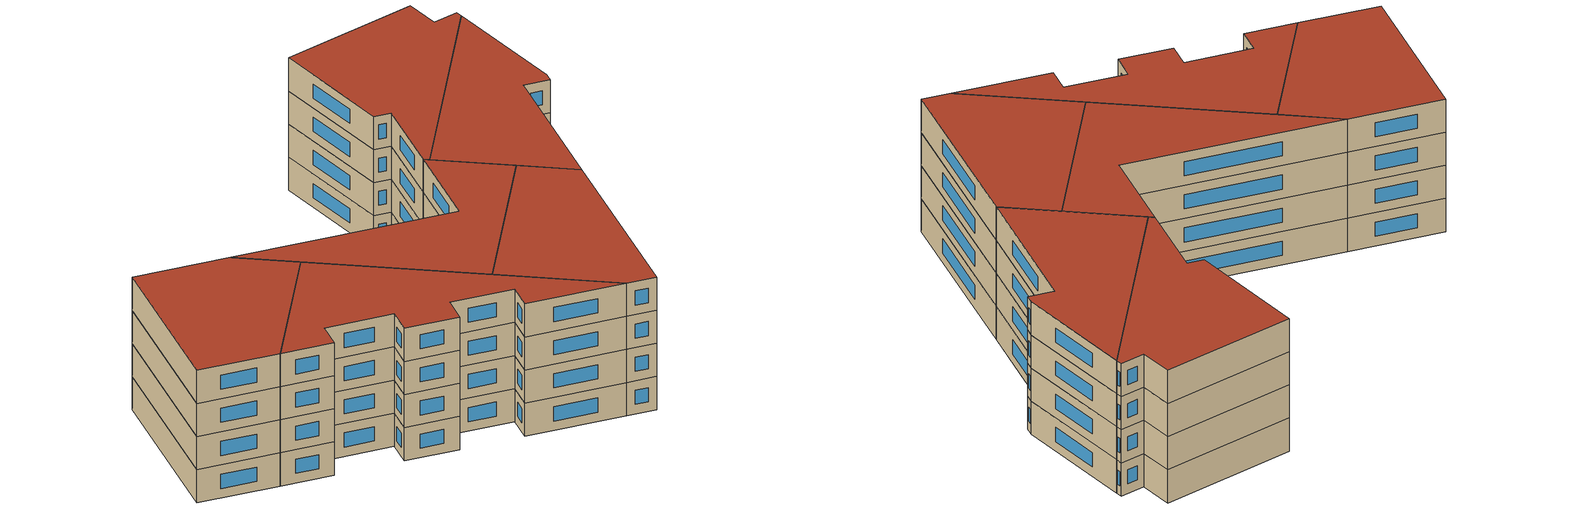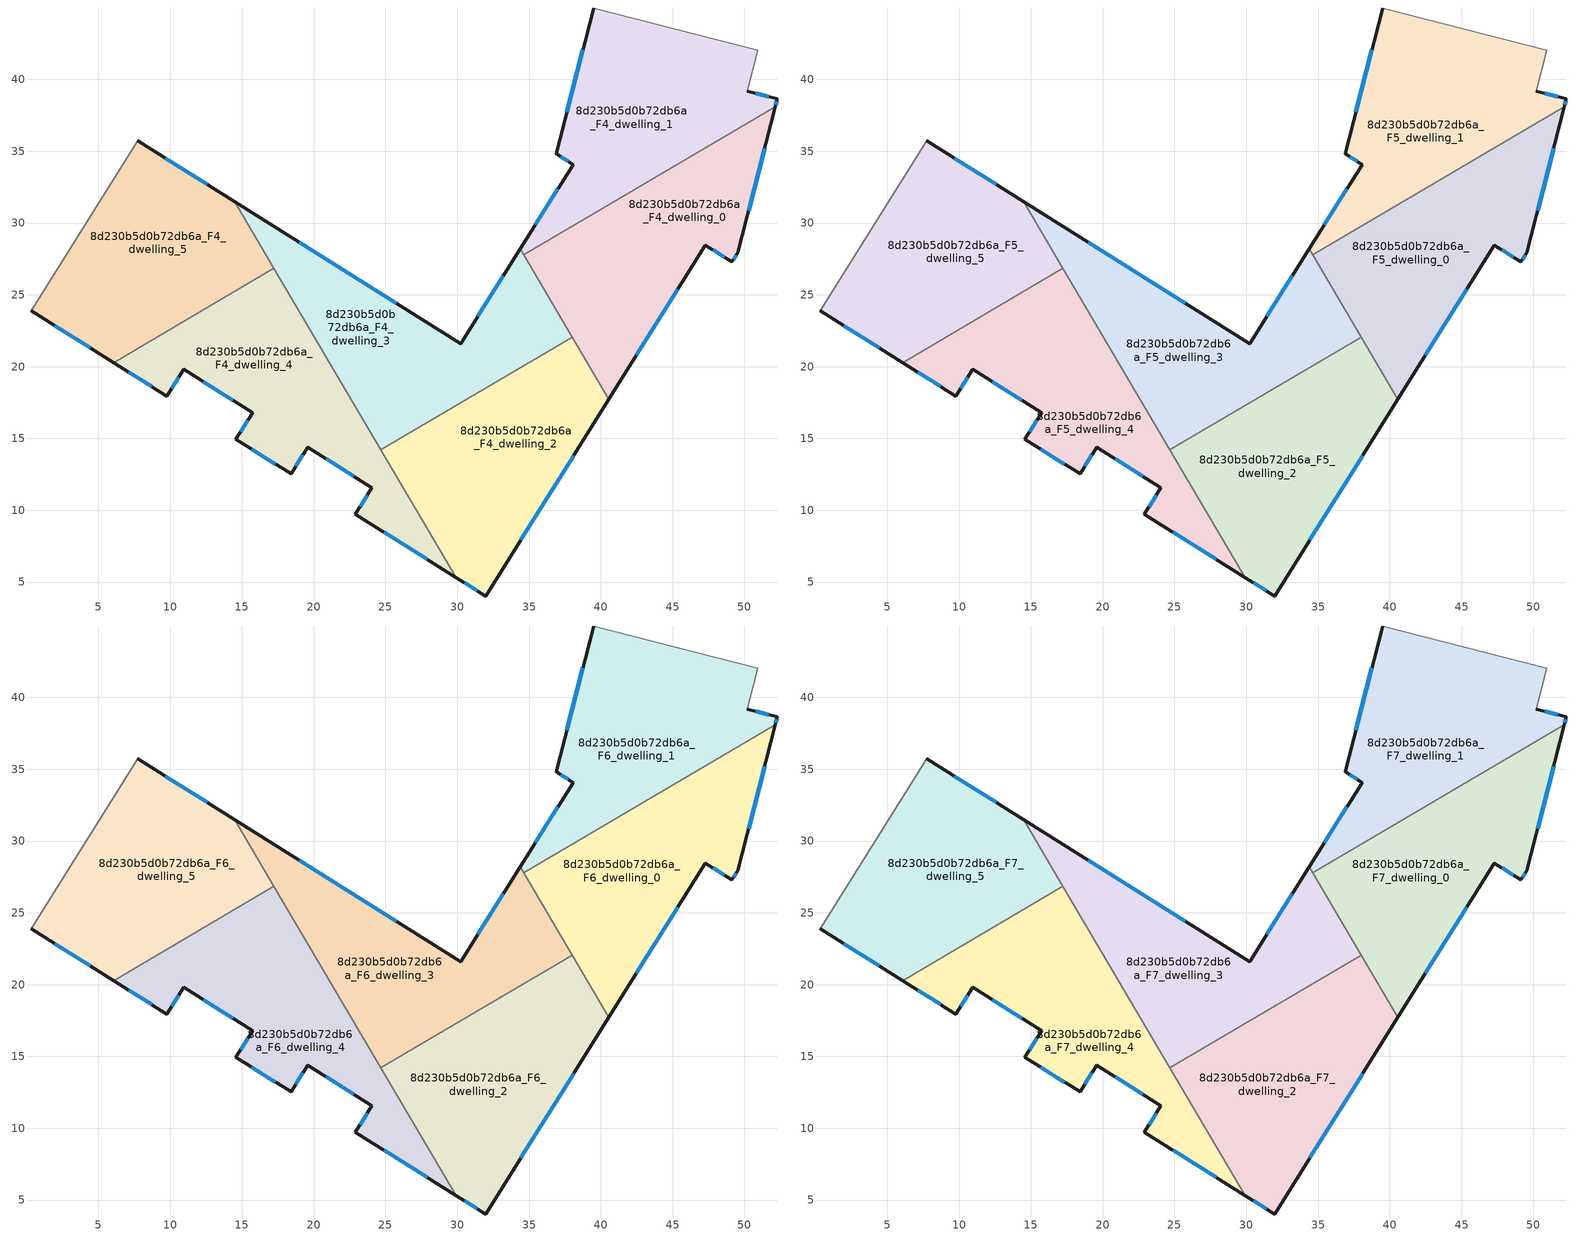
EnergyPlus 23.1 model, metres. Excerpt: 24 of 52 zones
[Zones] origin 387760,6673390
8d230b5d0b72db6a_F4_dwelling_0
 floor to 8d230b5d0b72db6a_F3_dwelling_3 (EU_floor_Construction): 52.16,38.1 49.54,27.94 49.13,27.29 47.29,28.46 44.25,23.62 39.96,30.91 z12
 floor to 8d230b5d0b72db6a_F3_dwelling_2 (EU_floor_Construction): 39.96,30.91 44.25,23.62 43.32,22.13 39.33,19.78 34.63,27.78 z12
 floor to 8d230b5d0b72db6a_F3_dwelling_1 (EU_floor_Construction): 43.32,22.13 40.55,17.71 39.33,19.78 z12
 wall outside (EU_wall_Construction): 40.55,17.71 47.29,28.46 49.13,27.29 49.54,27.94 52.16,38.1 z12:15
 wall to 8d230b5d0b72db6a_F4_dwelling_1 (EU_wall_Construction): 52.16,38.1 34.63,27.78 z12:15
 wall to 8d230b5d0b72db6a_F4_dwelling_3 (EU_wall_Construction): 34.63,27.78 38.01,22.04 z12:15
 wall to 8d230b5d0b72db6a_F4_dwelling_2 (EU_wall_Construction): 38.01,22.04 40.55,17.71 z12:15
 window (EU_Window_Construction): 42.48,20.78 45.36,25.39 / 50.29,30.84 51.41,35.2 / 49.25,27.48 49.42,27.75 / 47.81,28.12 48.61,27.63 z12.86:14.14
8d230b5d0b72db6a_F4_dwelling_1
 floor to 8d230b5d0b72db6a_F3_dwelling_4 (EU_floor_Construction): 50.92,42.03 50.19,39.19 49.97,38.34 35.33,29.72 38.07,34.08 36.88,34.82 39.5,44.98 z12
 floor to 8d230b5d0b72db6a_F3_dwelling_3 (EU_floor_Construction): 52.3,38.65 52.16,38.1 39.96,30.91 39.29,32.05 49.97,38.34 50.19,39.19 z12
 floor to 8d230b5d0b72db6a_F3_dwelling_2 (EU_floor_Construction): 39.29,32.05 39.96,30.91 34.63,27.78 34.38,28.2 35.33,29.72 z12
 wall outside (EU_wall_Construction): 39.5,44.98 36.88,34.82 38.07,34.08 34.38,28.2 / 52.16,38.1 52.3,38.65 50.19,39.19 z12:15
 wall adiabatic (EU_wall_Construction): 50.19,39.19 50.92,42.03 39.5,44.98 z12:15
 wall to 8d230b5d0b72db6a_F4_dwelling_3 (EU_wall_Construction): 34.38,28.2 34.63,27.78 z12:15
 window (EU_Window_Construction): 37.01,32.4 35.43,29.88 / 37.22,34.61 37.73,34.29 / 38.75,42.08 37.63,37.72 / 51.7,38.8 50.79,39.04 / 52.2,38.25 52.26,38.49 z12.86:14.14
8d230b5d0b72db6a_F4_dwelling_2
 floor to 8d230b5d0b72db6a_F3_dwelling_0 (EU_floor_Construction): 28.5,16.44 33.95,7.18 31.97,4.03 29.92,5.31 24.69,14.2 z12
 floor to 8d230b5d0b72db6a_F3_dwelling_1 (EU_floor_Construction): 39.33,19.78 40.55,17.71 33.95,7.18 28.5,16.44 35.14,20.35 36.47,18.09 z12
 floor to 8d230b5d0b72db6a_F3_dwelling_2 (EU_floor_Construction): 38.01,22.04 39.33,19.78 36.47,18.09 35.14,20.35 z12
 wall outside (EU_wall_Construction): 29.92,5.31 31.97,4.03 40.55,17.71 z12:15
 wall to 8d230b5d0b72db6a_F4_dwelling_3 (EU_wall_Construction): 38.01,22.04 24.69,14.2 z12:15
 wall to 8d230b5d0b72db6a_F4_dwelling_4 (EU_wall_Construction): 24.69,14.2 29.92,5.31 z12:15
 window (EU_Window_Construction): 34.42,7.94 38.1,13.8 / 30.51,4.95 31.39,4.39 z12.86:14.14
8d230b5d0b72db6a_F4_dwelling_3
 floor to 8d230b5d0b72db6a_F3_dwelling_1 (EU_floor_Construction): 32.39,25.02 35.14,20.35 28.5,16.44 26.13,20.47 29.19,22.27 30.24,21.61 z12
 floor to 8d230b5d0b72db6a_F3_dwelling_5 (EU_floor_Construction): 29.19,22.27 22.32,18.22 16.19,28.63 17.68,29.5 z12
 floor to 8d230b5d0b72db6a_F3_dwelling_6 (EU_floor_Construction): 17.68,29.5 16.19,28.63 14.51,31.48 z12
 floor to 8d230b5d0b72db6a_F3_dwelling_0 (EU_floor_Construction): 26.13,20.47 28.5,16.44 24.69,14.2 22.32,18.22 z12
 floor to 8d230b5d0b72db6a_F3_dwelling_2 (EU_floor_Construction): 34.38,28.2 38.01,22.04 35.14,20.35 32.76,24.39 32.39,25.03 z12
 wall outside (EU_wall_Construction): 34.38,28.2 30.24,21.61 14.51,31.48 z12:15
 wall to 8d230b5d0b72db6a_F4_dwelling_5 (EU_wall_Construction): 14.51,31.48 17.23,26.86 z12:15
 wall to 8d230b5d0b72db6a_F4_dwelling_4 (EU_wall_Construction): 17.24,26.86 24.69,14.2 z12:15
 window (EU_Window_Construction): 25.75,24.43 19.01,28.66 / 33.2,26.32 31.42,23.49 z12.86:14.14
8d230b5d0b72db6a_F4_dwelling_4
 floor to 8d230b5d0b72db6a_F3_dwelling_5 (EU_floor_Construction): 17.23,26.86 22.32,18.22 15.63,14.28 14.59,14.93 15.75,16.79 10.94,19.8 9.78,17.95 6.07,20.28 z12
 floor to 8d230b5d0b72db6a_F3_dwelling_0 (EU_floor_Construction): 22.32,18.22 29.92,5.31 22.9,9.72 24.06,11.58 19.59,14.39 18.43,12.53 15.63,14.28 z12
 wall outside (EU_wall_Construction): 6.07,20.28 9.78,17.95 10.94,19.8 15.75,16.79 14.59,14.93 18.43,12.53 19.59,14.39 24.06,11.58 22.9,9.72 29.92,5.31 z12:15
 wall to 8d230b5d0b72db6a_F4_dwelling_5 (EU_wall_Construction): 17.23,26.86 6.07,20.28 z12:15
 window (EU_Window_Construction): 15.69,14.25 17.33,13.21 / 15.42,16.26 14.92,15.46 / 12.31,18.94 14.37,17.65 / 10.11,18.48 10.61,19.28 / 7.13,19.62 8.72,18.62 / 24.9,8.46 27.91,6.57 / 23.73,11.05 23.23,10.25 / 20.87,13.58 22.78,12.38 / 18.76,13.06 19.26,13.86 z12.86:14.14
8d230b5d0b72db6a_F4_dwelling_5
 floor to 8d230b5d0b72db6a_F3_dwelling_6 (EU_floor_Construction): 14.51,31.48 16.19,28.63 4.11,21.51 0.32,23.89 7.75,35.73 z12
 floor to 8d230b5d0b72db6a_F3_dwelling_5 (EU_floor_Construction): 16.19,28.63 17.23,26.86 6.07,20.28 4.11,21.51 z12
 wall outside (EU_wall_Construction): 0.32,23.89 6.07,20.28 / 14.51,31.48 7.75,35.73 z12:15
 wall adiabatic (EU_wall_Construction): 7.75,35.73 0.32,23.89 z12:15
 window (EU_Window_Construction): 1.96,22.86 4.43,21.31 / 12.58,32.7 9.68,34.51 z12.86:14.14
8d230b5d0b72db6a_F5_dwelling_0
 floor to 8d230b5d0b72db6a_F4_dwelling_0 (EU_floor_Construction): 52.16,38.1 49.54,27.94 49.13,27.29 47.29,28.46 40.55,17.71 34.63,27.78 z15
 wall outside (EU_wall_Construction): 40.55,17.71 47.29,28.46 49.13,27.29 49.54,27.94 52.16,38.1 z15:18
 wall to 8d230b5d0b72db6a_F5_dwelling_1 (EU_wall_Construction): 52.16,38.1 34.63,27.78 z15:18
 wall to 8d230b5d0b72db6a_F5_dwelling_3 (EU_wall_Construction): 34.63,27.78 38.01,22.04 z15:18
 wall to 8d230b5d0b72db6a_F5_dwelling_2 (EU_wall_Construction): 38.01,22.04 40.55,17.71 z15:18
 window (EU_Window_Construction): 42.48,20.78 45.36,25.39 / 50.29,30.84 51.41,35.2 / 49.25,27.48 49.42,27.75 / 47.81,28.12 48.61,27.63 z15.86:17.14
8d230b5d0b72db6a_F5_dwelling_1
 floor to 8d230b5d0b72db6a_F4_dwelling_1 (EU_floor_Construction): 50.92,42.03 50.19,39.19 52.3,38.65 52.16,38.1 34.63,27.78 34.38,28.2 38.07,34.08 36.88,34.82 39.5,44.98 z15
 wall outside (EU_wall_Construction): 39.5,44.98 36.88,34.82 38.07,34.08 34.38,28.2 / 52.16,38.1 52.3,38.65 50.19,39.19 z15:18
 wall adiabatic (EU_wall_Construction): 50.19,39.19 50.92,42.03 39.5,44.98 z15:18
 wall to 8d230b5d0b72db6a_F5_dwelling_3 (EU_wall_Construction): 34.38,28.2 34.63,27.78 z15:18
 window (EU_Window_Construction): 37.01,32.4 35.43,29.88 / 37.22,34.61 37.73,34.29 / 38.75,42.08 37.63,37.72 / 51.7,38.8 50.79,39.04 / 52.2,38.25 52.26,38.49 z15.86:17.14
8d230b5d0b72db6a_F5_dwelling_2
 floor to 8d230b5d0b72db6a_F4_dwelling_2 (EU_floor_Construction): 38.01,22.04 40.55,17.71 31.97,4.03 29.92,5.31 24.69,14.2 z15
 wall outside (EU_wall_Construction): 29.92,5.31 31.97,4.03 40.55,17.71 z15:18
 wall to 8d230b5d0b72db6a_F5_dwelling_3 (EU_wall_Construction): 38.01,22.04 24.69,14.2 z15:18
 wall to 8d230b5d0b72db6a_F5_dwelling_4 (EU_wall_Construction): 24.69,14.2 29.92,5.31 z15:18
 window (EU_Window_Construction): 34.42,7.94 38.1,13.8 / 30.51,4.95 31.39,4.39 z15.86:17.14
8d230b5d0b72db6a_F5_dwelling_3
 floor to 8d230b5d0b72db6a_F4_dwelling_3 (EU_floor_Construction): 34.38,28.2 38.01,22.04 24.69,14.2 14.51,31.48 30.24,21.61 z15
 wall outside (EU_wall_Construction): 34.38,28.2 30.24,21.61 14.51,31.48 z15:18
 wall to 8d230b5d0b72db6a_F5_dwelling_5 (EU_wall_Construction): 14.51,31.48 17.23,26.86 z15:18
 wall to 8d230b5d0b72db6a_F5_dwelling_4 (EU_wall_Construction): 17.24,26.86 24.69,14.2 z15:18
 window (EU_Window_Construction): 25.75,24.43 19.01,28.66 / 33.2,26.32 31.42,23.49 z15.86:17.14
8d230b5d0b72db6a_F5_dwelling_4
 floor to 8d230b5d0b72db6a_F4_dwelling_4 (EU_floor_Construction): 17.23,26.86 29.92,5.31 22.9,9.72 24.06,11.58 19.59,14.39 18.43,12.53 14.59,14.93 15.75,16.79 10.94,19.8 9.78,17.95 6.07,20.28 z15
 wall outside (EU_wall_Construction): 6.07,20.28 9.78,17.95 10.94,19.8 15.75,16.79 14.59,14.93 18.43,12.53 19.59,14.39 24.06,11.58 22.9,9.72 29.92,5.31 z15:18
 wall to 8d230b5d0b72db6a_F5_dwelling_5 (EU_wall_Construction): 17.23,26.86 6.07,20.28 z15:18
 window (EU_Window_Construction): 15.69,14.25 17.33,13.21 / 15.42,16.26 14.92,15.46 / 12.31,18.94 14.37,17.65 / 10.11,18.48 10.61,19.28 / 7.13,19.62 8.72,18.62 / 24.9,8.46 27.91,6.57 / 23.73,11.05 23.23,10.25 / 20.87,13.58 22.78,12.38 / 18.76,13.06 19.26,13.86 z15.86:17.14
8d230b5d0b72db6a_F5_dwelling_5
 floor to 8d230b5d0b72db6a_F4_dwelling_5 (EU_floor_Construction): 14.51,31.48 17.23,26.86 6.07,20.28 0.32,23.89 7.75,35.73 z15
 wall outside (EU_wall_Construction): 0.32,23.89 6.07,20.28 / 14.51,31.48 7.75,35.73 z15:18
 wall adiabatic (EU_wall_Construction): 7.75,35.73 0.32,23.89 z15:18
 window (EU_Window_Construction): 1.96,22.86 4.43,21.31 / 12.58,32.7 9.68,34.51 z15.86:17.14
8d230b5d0b72db6a_F6_dwelling_0
 floor to 8d230b5d0b72db6a_F5_dwelling_0 (EU_floor_Construction): 52.16,38.1 49.54,27.94 49.13,27.29 47.29,28.46 40.55,17.71 34.63,27.78 z18
 wall outside (EU_wall_Construction): 40.55,17.71 47.29,28.46 49.13,27.29 49.54,27.94 52.16,38.1 z18:21
 wall to 8d230b5d0b72db6a_F6_dwelling_1 (EU_wall_Construction): 52.16,38.1 34.63,27.78 z18:21
 wall to 8d230b5d0b72db6a_F6_dwelling_3 (EU_wall_Construction): 34.63,27.78 38.01,22.04 z18:21
 wall to 8d230b5d0b72db6a_F6_dwelling_2 (EU_wall_Construction): 38.01,22.04 40.55,17.71 z18:21
 window (EU_Window_Construction): 42.48,20.78 45.36,25.39 / 50.29,30.84 51.41,35.2 / 49.25,27.48 49.42,27.75 / 47.81,28.12 48.61,27.63 z18.86:20.14
8d230b5d0b72db6a_F6_dwelling_1
 floor to 8d230b5d0b72db6a_F5_dwelling_1 (EU_floor_Construction): 50.92,42.03 50.19,39.19 52.3,38.65 52.16,38.1 34.63,27.78 34.38,28.2 38.07,34.08 36.88,34.82 39.5,44.98 z18
 wall outside (EU_wall_Construction): 39.5,44.98 36.88,34.82 38.07,34.08 34.38,28.2 / 52.16,38.1 52.3,38.65 50.19,39.19 z18:21
 wall adiabatic (EU_wall_Construction): 50.19,39.19 50.92,42.03 39.5,44.98 z18:21
 wall to 8d230b5d0b72db6a_F6_dwelling_3 (EU_wall_Construction): 34.38,28.2 34.63,27.78 z18:21
 window (EU_Window_Construction): 37.01,32.4 35.43,29.88 / 37.22,34.61 37.73,34.29 / 38.75,42.08 37.63,37.72 / 51.7,38.8 50.79,39.04 / 52.2,38.25 52.26,38.49 z18.86:20.14
8d230b5d0b72db6a_F6_dwelling_2
 floor to 8d230b5d0b72db6a_F5_dwelling_2 (EU_floor_Construction): 38.01,22.04 40.55,17.71 31.97,4.03 29.92,5.31 24.69,14.2 z18
 wall outside (EU_wall_Construction): 29.92,5.31 31.97,4.03 40.55,17.71 z18:21
 wall to 8d230b5d0b72db6a_F6_dwelling_3 (EU_wall_Construction): 38.01,22.04 24.69,14.2 z18:21
 wall to 8d230b5d0b72db6a_F6_dwelling_4 (EU_wall_Construction): 24.69,14.2 29.92,5.31 z18:21
 window (EU_Window_Construction): 34.42,7.94 38.1,13.8 / 30.51,4.95 31.39,4.39 z18.86:20.14
8d230b5d0b72db6a_F6_dwelling_3
 floor to 8d230b5d0b72db6a_F5_dwelling_3 (EU_floor_Construction): 34.38,28.2 38.01,22.04 24.69,14.2 14.51,31.48 30.24,21.61 z18
 wall outside (EU_wall_Construction): 34.38,28.2 30.24,21.61 14.51,31.48 z18:21
 wall to 8d230b5d0b72db6a_F6_dwelling_5 (EU_wall_Construction): 14.51,31.48 17.23,26.86 z18:21
 wall to 8d230b5d0b72db6a_F6_dwelling_4 (EU_wall_Construction): 17.24,26.86 24.69,14.2 z18:21
 window (EU_Window_Construction): 25.75,24.43 19.01,28.66 / 33.2,26.32 31.42,23.49 z18.86:20.14
8d230b5d0b72db6a_F6_dwelling_4
 floor to 8d230b5d0b72db6a_F5_dwelling_4 (EU_floor_Construction): 17.23,26.86 29.92,5.31 22.9,9.72 24.06,11.58 19.59,14.39 18.43,12.53 14.59,14.93 15.75,16.79 10.94,19.8 9.78,17.95 6.07,20.28 z18
 wall outside (EU_wall_Construction): 6.07,20.28 9.78,17.95 10.94,19.8 15.75,16.79 14.59,14.93 18.43,12.53 19.59,14.39 24.06,11.58 22.9,9.72 29.92,5.31 z18:21
 wall to 8d230b5d0b72db6a_F6_dwelling_5 (EU_wall_Construction): 17.23,26.86 6.07,20.28 z18:21
 window (EU_Window_Construction): 15.69,14.25 17.33,13.21 / 15.42,16.26 14.92,15.46 / 12.31,18.94 14.37,17.65 / 10.11,18.48 10.61,19.28 / 7.13,19.62 8.72,18.62 / 24.9,8.46 27.91,6.57 / 23.73,11.05 23.23,10.25 / 20.87,13.58 22.78,12.38 / 18.76,13.06 19.26,13.86 z18.86:20.14
8d230b5d0b72db6a_F6_dwelling_5
 floor to 8d230b5d0b72db6a_F5_dwelling_5 (EU_floor_Construction): 14.51,31.48 17.23,26.86 6.07,20.28 0.32,23.89 7.75,35.73 z18
 wall outside (EU_wall_Construction): 0.32,23.89 6.07,20.28 / 14.51,31.48 7.75,35.73 z18:21
 wall adiabatic (EU_wall_Construction): 7.75,35.73 0.32,23.89 z18:21
 window (EU_Window_Construction): 1.96,22.86 4.43,21.31 / 12.58,32.7 9.68,34.51 z18.86:20.14
8d230b5d0b72db6a_F7_dwelling_0
 floor to 8d230b5d0b72db6a_F6_dwelling_0 (EU_floor_Construction): 52.16,38.1 49.54,27.94 49.13,27.29 47.29,28.46 40.55,17.71 34.63,27.78 z21
 wall outside (EU_wall_Construction): 40.55,17.71 47.29,28.46 49.13,27.29 49.54,27.94 52.16,38.1 z21:24
 wall to 8d230b5d0b72db6a_F7_dwelling_1 (EU_wall_Construction): 52.16,38.1 34.63,27.78 z21:24
 wall to 8d230b5d0b72db6a_F7_dwelling_3 (EU_wall_Construction): 34.63,27.78 38.01,22.04 z21:24
 wall to 8d230b5d0b72db6a_F7_dwelling_2 (EU_wall_Construction): 38.01,22.04 40.55,17.71 z21:24
 window (EU_Window_Construction): 42.48,20.78 45.36,25.39 / 50.29,30.84 51.41,35.2 / 49.25,27.48 49.42,27.75 / 47.81,28.12 48.61,27.63 z21.86:23.14
 roof outside (EU_roof_Construction): 49.13,27.29 49.54,27.94 52.16,38.1 34.63,27.78 40.55,17.71 47.29,28.46 z24
8d230b5d0b72db6a_F7_dwelling_1
 floor to 8d230b5d0b72db6a_F6_dwelling_1 (EU_floor_Construction): 50.92,42.03 50.19,39.19 52.3,38.65 52.16,38.1 34.63,27.78 34.38,28.2 38.07,34.08 36.88,34.82 39.5,44.98 z21
 wall outside (EU_wall_Construction): 39.5,44.98 36.88,34.82 38.07,34.08 34.38,28.2 / 52.16,38.1 52.3,38.65 50.19,39.19 z21:24
 wall adiabatic (EU_wall_Construction): 50.19,39.19 50.92,42.03 39.5,44.98 z21:24
 wall to 8d230b5d0b72db6a_F7_dwelling_3 (EU_wall_Construction): 34.38,28.2 34.63,27.78 z21:24
 window (EU_Window_Construction): 37.01,32.4 35.43,29.88 / 37.22,34.61 37.73,34.29 / 38.75,42.08 37.63,37.72 / 51.7,38.8 50.79,39.04 / 52.2,38.25 52.26,38.49 z21.86:23.14
 roof outside (EU_roof_Construction): 52.16,38.1 52.3,38.65 50.19,39.19 50.92,42.03 39.5,44.98 36.88,34.82 38.07,34.08 34.38,28.2 34.63,27.78 z24
8d230b5d0b72db6a_F7_dwelling_2
 floor to 8d230b5d0b72db6a_F6_dwelling_2 (EU_floor_Construction): 38.01,22.04 40.55,17.71 31.97,4.03 29.92,5.31 24.69,14.2 z21
 wall outside (EU_wall_Construction): 29.92,5.31 31.97,4.03 40.55,17.71 z21:24
 wall to 8d230b5d0b72db6a_F7_dwelling_3 (EU_wall_Construction): 38.01,22.04 24.69,14.2 z21:24
 wall to 8d230b5d0b72db6a_F7_dwelling_4 (EU_wall_Construction): 24.69,14.2 29.92,5.31 z21:24
 window (EU_Window_Construction): 34.42,7.94 38.1,13.8 / 30.51,4.95 31.39,4.39 z21.86:23.14
 roof outside (EU_roof_Construction): 31.97,4.03 40.55,17.71 38.01,22.04 24.69,14.2 29.92,5.31 z24
8d230b5d0b72db6a_F7_dwelling_3
 floor to 8d230b5d0b72db6a_F6_dwelling_3 (EU_floor_Construction): 34.38,28.2 38.01,22.04 24.69,14.2 14.51,31.48 30.24,21.61 z21
 wall outside (EU_wall_Construction): 34.38,28.2 30.24,21.61 14.51,31.48 z21:24
 wall to 8d230b5d0b72db6a_F7_dwelling_5 (EU_wall_Construction): 14.51,31.48 17.23,26.86 z21:24
 wall to 8d230b5d0b72db6a_F7_dwelling_4 (EU_wall_Construction): 17.24,26.86 24.69,14.2 z21:24
 window (EU_Window_Construction): 25.75,24.43 19.01,28.66 / 33.2,26.32 31.42,23.49 z21.86:23.14
 roof outside (EU_roof_Construction): 38.01,22.04 34.38,28.2 30.24,21.61 14.51,31.48 24.69,14.2 z24
8d230b5d0b72db6a_F7_dwelling_4
 floor to 8d230b5d0b72db6a_F6_dwelling_4 (EU_floor_Construction): 17.23,26.86 29.92,5.31 22.9,9.72 24.06,11.58 19.59,14.39 18.43,12.53 14.59,14.93 15.75,16.79 10.94,19.8 9.78,17.95 6.07,20.28 z21
 wall outside (EU_wall_Construction): 6.07,20.28 9.78,17.95 10.94,19.8 15.75,16.79 14.59,14.93 18.43,12.53 19.59,14.39 24.06,11.58 22.9,9.72 29.92,5.31 z21:24
 wall to 8d230b5d0b72db6a_F7_dwelling_5 (EU_wall_Construction): 17.23,26.86 6.07,20.28 z21:24
 window (EU_Window_Construction): 15.69,14.25 17.33,13.21 / 15.42,16.26 14.92,15.46 / 12.31,18.94 14.37,17.65 / 10.11,18.48 10.61,19.28 / 7.13,19.62 8.72,18.62 / 24.9,8.46 27.91,6.57 / 23.73,11.05 23.23,10.25 / 20.87,13.58 22.78,12.38 / 18.76,13.06 19.26,13.86 z21.86:23.14
 roof outside (EU_roof_Construction): 29.92,5.31 17.23,26.86 6.07,20.28 9.78,17.95 10.94,19.8 15.75,16.79 14.59,14.93 18.43,12.53 19.59,14.39 24.06,11.58 22.9,9.72 z24
8d230b5d0b72db6a_F7_dwelling_5
 floor to 8d230b5d0b72db6a_F6_dwelling_5 (EU_floor_Construction): 14.51,31.48 17.23,26.86 6.07,20.28 0.32,23.89 7.75,35.73 z21
 wall outside (EU_wall_Construction): 0.32,23.89 6.07,20.28 / 14.51,31.48 7.75,35.73 z21:24
 wall adiabatic (EU_wall_Construction): 7.75,35.73 0.32,23.89 z21:24
 window (EU_Window_Construction): 1.96,22.86 4.43,21.31 / 12.58,32.7 9.68,34.51 z21.86:23.14
 roof outside (EU_roof_Construction): 17.23,26.86 14.51,31.48 7.75,35.73 0.32,23.89 6.07,20.28 z24
[Building]
EU S2 Campaign: North Axis=0; Terrain=City; Solar Distribution=FullExterior
[Site:Location]
Helsinki-Vantaa.AP: Latitude=60.317; Longitude=24.963; Time Zone=2; Elevation=54.6
[SizingPeriod:WeatherFileDays]
AnnualSizingPeriod: Begin Month=1; Begin Day of Month=1; End Month=12; End Day of Month=31; Day of Week for Start Day=Monday; Use Weather File Daylight Saving Period=No; Use Weather File Rain and Snow Indicators=No
[MATERIAL]
EU_InternalMass_Material: Roughness=MediumRough; Thickness=0.1; Conductivity=1; Density=1800; Specific Heat=900; Thermal Absorptance=0.9; Solar Absorptance=0.7; Visible Absorptance=0.7
[MATERIAL:NOMASS] Roughness=MediumRough; Thermal Absorptance=0.9; Solar Absorptance=0.7; Visible Absorptance=0.7
Name | Thermal Resistance
EU_wall_NoMass | 5.91765
EU_roof_NoMass | 11.1778
EU_floor_NoMass | 6.2875
[WINDOWMATERIAL:SIMPLEGLAZINGSYSTEM]
EU_Window_SimpleGlazing: UFactor=0.994035; Solar Heat Gain Coefficient=0.7; Visible Transmittance=0.7
[CONSTRUCTION]
EU_wall_Construction: EU_wall_NoMass
EU_roof_Construction: EU_roof_NoMass
EU_floor_Construction: EU_floor_NoMass
EU_Window_Construction: EU_Window_SimpleGlazing
EU_InternalMass_Construction: EU_InternalMass_Material
[ZONE] Type=1; Multiplier=1; Ceiling Height=autocalculate; Floor Area=autocalculate; Part of Total Floor Area=Yes
Name | Volume
8d230b5d0b72db6a_F4_dwelling_0; 8d230b5d0b72db6a_F5_dwelling_0; 8d230b5d0b72db6a_F6_dwelling_0; 8d230b5d0b72db6a_F7_dwelling_0 | 414.037
8d230b5d0b72db6a_F4_dwelling_1; 8d230b5d0b72db6a_F5_dwelling_1; 8d230b5d0b72db6a_F6_dwelling_1; 8d230b5d0b72db6a_F7_dwelling_1 | 413.997
8d230b5d0b72db6a_F4_dwelling_2; 8d230b5d0b72db6a_F5_dwelling_2; 8d230b5d0b72db6a_F6_dwelling_2; 8d230b5d0b72db6a_F7_dwelling_2 | 414.029
8d230b5d0b72db6a_F4_dwelling_3; 8d230b5d0b72db6a_F5_dwelling_3; 8d230b5d0b72db6a_F6_dwelling_3; 8d230b5d0b72db6a_F7_dwelling_3 | 414.019
8d230b5d0b72db6a_F4_dwelling_4; 8d230b5d0b72db6a_F5_dwelling_4; 8d230b5d0b72db6a_F6_dwelling_4; 8d230b5d0b72db6a_F7_dwelling_4 | 414.002
8d230b5d0b72db6a_F4_dwelling_5; 8d230b5d0b72db6a_F5_dwelling_5; 8d230b5d0b72db6a_F6_dwelling_5; 8d230b5d0b72db6a_F7_dwelling_5 | 413.969
[INTERNALMASS] Construction=EU_InternalMass_Construction
Name | Zone or ZoneList | Surface Area
8d230b5d0b72db6a_F4_dwelling_0_EU_InternalMass | 8d230b5d0b72db6a_F4_dwelling_0 | 138.012
8d230b5d0b72db6a_F4_dwelling_1_EU_InternalMass | 8d230b5d0b72db6a_F4_dwelling_1 | 137.999
8d230b5d0b72db6a_F4_dwelling_2_EU_InternalMass | 8d230b5d0b72db6a_F4_dwelling_2 | 138.01
8d230b5d0b72db6a_F4_dwelling_3_EU_InternalMass | 8d230b5d0b72db6a_F4_dwelling_3 | 138.006
8d230b5d0b72db6a_F4_dwelling_4_EU_InternalMass | 8d230b5d0b72db6a_F4_dwelling_4 | 138.001
8d230b5d0b72db6a_F4_dwelling_5_EU_InternalMass | 8d230b5d0b72db6a_F4_dwelling_5 | 137.99
8d230b5d0b72db6a_F5_dwelling_0_EU_InternalMass | 8d230b5d0b72db6a_F5_dwelling_0 | 138.012
8d230b5d0b72db6a_F5_dwelling_1_EU_InternalMass | 8d230b5d0b72db6a_F5_dwelling_1 | 137.999
8d230b5d0b72db6a_F5_dwelling_2_EU_InternalMass | 8d230b5d0b72db6a_F5_dwelling_2 | 138.01
8d230b5d0b72db6a_F5_dwelling_3_EU_InternalMass | 8d230b5d0b72db6a_F5_dwelling_3 | 138.006
8d230b5d0b72db6a_F5_dwelling_4_EU_InternalMass | 8d230b5d0b72db6a_F5_dwelling_4 | 138.001
8d230b5d0b72db6a_F5_dwelling_5_EU_InternalMass | 8d230b5d0b72db6a_F5_dwelling_5 | 137.99
8d230b5d0b72db6a_F6_dwelling_0_EU_InternalMass | 8d230b5d0b72db6a_F6_dwelling_0 | 138.012
8d230b5d0b72db6a_F6_dwelling_1_EU_InternalMass | 8d230b5d0b72db6a_F6_dwelling_1 | 137.999
8d230b5d0b72db6a_F6_dwelling_2_EU_InternalMass | 8d230b5d0b72db6a_F6_dwelling_2 | 138.01
8d230b5d0b72db6a_F6_dwelling_3_EU_InternalMass | 8d230b5d0b72db6a_F6_dwelling_3 | 138.006
8d230b5d0b72db6a_F6_dwelling_4_EU_InternalMass | 8d230b5d0b72db6a_F6_dwelling_4 | 138.001
8d230b5d0b72db6a_F6_dwelling_5_EU_InternalMass | 8d230b5d0b72db6a_F6_dwelling_5 | 137.99
8d230b5d0b72db6a_F7_dwelling_0_EU_InternalMass | 8d230b5d0b72db6a_F7_dwelling_0 | 138.012
8d230b5d0b72db6a_F7_dwelling_1_EU_InternalMass | 8d230b5d0b72db6a_F7_dwelling_1 | 137.999
8d230b5d0b72db6a_F7_dwelling_2_EU_InternalMass | 8d230b5d0b72db6a_F7_dwelling_2 | 138.01
8d230b5d0b72db6a_F7_dwelling_3_EU_InternalMass | 8d230b5d0b72db6a_F7_dwelling_3 | 138.006
8d230b5d0b72db6a_F7_dwelling_4_EU_InternalMass | 8d230b5d0b72db6a_F7_dwelling_4 | 138.001
8d230b5d0b72db6a_F7_dwelling_5_EU_InternalMass | 8d230b5d0b72db6a_F7_dwelling_5 | 137.99
[OTHEREQUIPMENT] Fuel Type=Electricity; Design Level Calculation Method=Watts/Area; Power per Zone Floor Area=1; Fraction Latent=0; Fraction Radiant=0; Fraction Lost=0; Carbon Dioxide Generation Rate=0; EndUse Subcategory=EU_Step8_InternalGains
Name | Zone or ZoneList or Space or SpaceList | Schedule
EU_Step8_InternalGain_8d230b5d0b72db6a_F4_dwelling_0_f000 | 8d230b5d0b72db6a_F4_dwelling_0 | EU_Step8_GainSchedule_8d230b5d0b72db6a_F4_dwelling_0_f000
EU_Step8_InternalGain_8d230b5d0b72db6a_F4_dwelling_1_f000 | 8d230b5d0b72db6a_F4_dwelling_1 | EU_Step8_GainSchedule_8d230b5d0b72db6a_F4_dwelling_1_f000
EU_Step8_InternalGain_8d230b5d0b72db6a_F4_dwelling_2_f000 | 8d230b5d0b72db6a_F4_dwelling_2 | EU_Step8_GainSchedule_8d230b5d0b72db6a_F4_dwelling_2_f000
EU_Step8_InternalGain_8d230b5d0b72db6a_F4_dwelling_3_f000 | 8d230b5d0b72db6a_F4_dwelling_3 | EU_Step8_GainSchedule_8d230b5d0b72db6a_F4_dwelling_3_f000
EU_Step8_InternalGain_8d230b5d0b72db6a_F4_dwelling_4_f000 | 8d230b5d0b72db6a_F4_dwelling_4 | EU_Step8_GainSchedule_8d230b5d0b72db6a_F4_dwelling_4_f000
EU_Step8_InternalGain_8d230b5d0b72db6a_F4_dwelling_5_f000 | 8d230b5d0b72db6a_F4_dwelling_5 | EU_Step8_GainSchedule_8d230b5d0b72db6a_F4_dwelling_5_f000
EU_Step8_InternalGain_8d230b5d0b72db6a_F5_dwelling_0_f000 | 8d230b5d0b72db6a_F5_dwelling_0 | EU_Step8_GainSchedule_8d230b5d0b72db6a_F5_dwelling_0_f000
EU_Step8_InternalGain_8d230b5d0b72db6a_F5_dwelling_1_f000 | 8d230b5d0b72db6a_F5_dwelling_1 | EU_Step8_GainSchedule_8d230b5d0b72db6a_F5_dwelling_1_f000
EU_Step8_InternalGain_8d230b5d0b72db6a_F5_dwelling_2_f000 | 8d230b5d0b72db6a_F5_dwelling_2 | EU_Step8_GainSchedule_8d230b5d0b72db6a_F5_dwelling_2_f000
EU_Step8_InternalGain_8d230b5d0b72db6a_F5_dwelling_3_f000 | 8d230b5d0b72db6a_F5_dwelling_3 | EU_Step8_GainSchedule_8d230b5d0b72db6a_F5_dwelling_3_f000
EU_Step8_InternalGain_8d230b5d0b72db6a_F5_dwelling_4_f000 | 8d230b5d0b72db6a_F5_dwelling_4 | EU_Step8_GainSchedule_8d230b5d0b72db6a_F5_dwelling_4_f000
EU_Step8_InternalGain_8d230b5d0b72db6a_F5_dwelling_5_f000 | 8d230b5d0b72db6a_F5_dwelling_5 | EU_Step8_GainSchedule_8d230b5d0b72db6a_F5_dwelling_5_f000
EU_Step8_InternalGain_8d230b5d0b72db6a_F6_dwelling_0_f000 | 8d230b5d0b72db6a_F6_dwelling_0 | EU_Step8_GainSchedule_8d230b5d0b72db6a_F6_dwelling_0_f000
EU_Step8_InternalGain_8d230b5d0b72db6a_F6_dwelling_1_f000 | 8d230b5d0b72db6a_F6_dwelling_1 | EU_Step8_GainSchedule_8d230b5d0b72db6a_F6_dwelling_1_f000
EU_Step8_InternalGain_8d230b5d0b72db6a_F6_dwelling_2_f000 | 8d230b5d0b72db6a_F6_dwelling_2 | EU_Step8_GainSchedule_8d230b5d0b72db6a_F6_dwelling_2_f000
EU_Step8_InternalGain_8d230b5d0b72db6a_F6_dwelling_3_f000 | 8d230b5d0b72db6a_F6_dwelling_3 | EU_Step8_GainSchedule_8d230b5d0b72db6a_F6_dwelling_3_f000
EU_Step8_InternalGain_8d230b5d0b72db6a_F6_dwelling_4_f000 | 8d230b5d0b72db6a_F6_dwelling_4 | EU_Step8_GainSchedule_8d230b5d0b72db6a_F6_dwelling_4_f000
EU_Step8_InternalGain_8d230b5d0b72db6a_F6_dwelling_5_f000 | 8d230b5d0b72db6a_F6_dwelling_5 | EU_Step8_GainSchedule_8d230b5d0b72db6a_F6_dwelling_5_f000
EU_Step8_InternalGain_8d230b5d0b72db6a_F7_dwelling_0_f000 | 8d230b5d0b72db6a_F7_dwelling_0 | EU_Step8_GainSchedule_8d230b5d0b72db6a_F7_dwelling_0_f000
EU_Step8_InternalGain_8d230b5d0b72db6a_F7_dwelling_1_f000 | 8d230b5d0b72db6a_F7_dwelling_1 | EU_Step8_GainSchedule_8d230b5d0b72db6a_F7_dwelling_1_f000
EU_Step8_InternalGain_8d230b5d0b72db6a_F7_dwelling_2_f000 | 8d230b5d0b72db6a_F7_dwelling_2 | EU_Step8_GainSchedule_8d230b5d0b72db6a_F7_dwelling_2_f000
EU_Step8_InternalGain_8d230b5d0b72db6a_F7_dwelling_3_f000 | 8d230b5d0b72db6a_F7_dwelling_3 | EU_Step8_GainSchedule_8d230b5d0b72db6a_F7_dwelling_3_f000
EU_Step8_InternalGain_8d230b5d0b72db6a_F7_dwelling_4_f000 | 8d230b5d0b72db6a_F7_dwelling_4 | EU_Step8_GainSchedule_8d230b5d0b72db6a_F7_dwelling_4_f000
EU_Step8_InternalGain_8d230b5d0b72db6a_F7_dwelling_5_f000 | 8d230b5d0b72db6a_F7_dwelling_5 | EU_Step8_GainSchedule_8d230b5d0b72db6a_F7_dwelling_5_f000
[ZONEVENTILATION:DESIGNFLOWRATE] Schedule=EU_AlwaysOn; Design Flow Rate Calculation Method=AirChanges/Hour; Air Changes per Hour=0.596421; Ventilation Type=Natural; Fan Pressure Rise=0; Fan Total Efficiency=1; Constant Term Coefficient=1; Temperature Term Coefficient=0; Velocity Term Coefficient=0; Velocity Squared Term Coefficient=0; Minimum Indoor Temperature=-100; Maximum Indoor Temperature=100; Delta Temperature=-100; Minimum Outdoor Temperature=-100; Maximum Outdoor Temperature=100; Maximum Wind Speed=40
Name | Zone or ZoneList or Space or SpaceList
EU_ConstantAir_8d230b5d0b72db6a_F4_dwelling_0 | 8d230b5d0b72db6a_F4_dwelling_0
EU_ConstantAir_8d230b5d0b72db6a_F4_dwelling_1 | 8d230b5d0b72db6a_F4_dwelling_1
EU_ConstantAir_8d230b5d0b72db6a_F4_dwelling_2 | 8d230b5d0b72db6a_F4_dwelling_2
EU_ConstantAir_8d230b5d0b72db6a_F4_dwelling_3 | 8d230b5d0b72db6a_F4_dwelling_3
EU_ConstantAir_8d230b5d0b72db6a_F4_dwelling_4 | 8d230b5d0b72db6a_F4_dwelling_4
EU_ConstantAir_8d230b5d0b72db6a_F4_dwelling_5 | 8d230b5d0b72db6a_F4_dwelling_5
EU_ConstantAir_8d230b5d0b72db6a_F5_dwelling_0 | 8d230b5d0b72db6a_F5_dwelling_0
EU_ConstantAir_8d230b5d0b72db6a_F5_dwelling_1 | 8d230b5d0b72db6a_F5_dwelling_1
EU_ConstantAir_8d230b5d0b72db6a_F5_dwelling_2 | 8d230b5d0b72db6a_F5_dwelling_2
EU_ConstantAir_8d230b5d0b72db6a_F5_dwelling_3 | 8d230b5d0b72db6a_F5_dwelling_3
EU_ConstantAir_8d230b5d0b72db6a_F5_dwelling_4 | 8d230b5d0b72db6a_F5_dwelling_4
EU_ConstantAir_8d230b5d0b72db6a_F5_dwelling_5 | 8d230b5d0b72db6a_F5_dwelling_5
EU_ConstantAir_8d230b5d0b72db6a_F6_dwelling_0 | 8d230b5d0b72db6a_F6_dwelling_0
EU_ConstantAir_8d230b5d0b72db6a_F6_dwelling_1 | 8d230b5d0b72db6a_F6_dwelling_1
EU_ConstantAir_8d230b5d0b72db6a_F6_dwelling_2 | 8d230b5d0b72db6a_F6_dwelling_2
EU_ConstantAir_8d230b5d0b72db6a_F6_dwelling_3 | 8d230b5d0b72db6a_F6_dwelling_3
EU_ConstantAir_8d230b5d0b72db6a_F6_dwelling_4 | 8d230b5d0b72db6a_F6_dwelling_4
EU_ConstantAir_8d230b5d0b72db6a_F6_dwelling_5 | 8d230b5d0b72db6a_F6_dwelling_5
EU_ConstantAir_8d230b5d0b72db6a_F7_dwelling_0 | 8d230b5d0b72db6a_F7_dwelling_0
EU_ConstantAir_8d230b5d0b72db6a_F7_dwelling_1 | 8d230b5d0b72db6a_F7_dwelling_1
EU_ConstantAir_8d230b5d0b72db6a_F7_dwelling_2 | 8d230b5d0b72db6a_F7_dwelling_2
EU_ConstantAir_8d230b5d0b72db6a_F7_dwelling_3 | 8d230b5d0b72db6a_F7_dwelling_3
EU_ConstantAir_8d230b5d0b72db6a_F7_dwelling_4 | 8d230b5d0b72db6a_F7_dwelling_4
EU_ConstantAir_8d230b5d0b72db6a_F7_dwelling_5 | 8d230b5d0b72db6a_F7_dwelling_5
[HVACTEMPLATE:THERMOSTAT] Constant Heating Setpoint=20; Constant Cooling Setpoint=50
EU_HeatOnly_8d230b5d0b72db6a_F0_dwelling_0; EU_HeatOnly_8d230b5d0b72db6a_F0_dwelling_1; EU_HeatOnly_8d230b5d0b72db6a_F0_dwelling_2; EU_HeatOnly_8d230b5d0b72db6a_F0_dwelling_3; EU_HeatOnly_8d230b5d0b72db6a_F0_dwelling_4; EU_HeatOnly_8d230b5d0b72db6a_F0_dwelling_5; EU_HeatOnly_8d230b5d0b72db6a_F0_dwelling_6; EU_HeatOnly_8d230b5d0b72db6a_F1_dwelling_0; EU_HeatOnly_8d230b5d0b72db6a_F1_dwelling_1; EU_HeatOnly_8d230b5d0b72db6a_F1_dwelling_2; EU_HeatOnly_8d230b5d0b72db6a_F1_dwelling_3; EU_HeatOnly_8d230b5d0b72db6a_F1_dwelling_4; EU_HeatOnly_8d230b5d0b72db6a_F1_dwelling_5; EU_HeatOnly_8d230b5d0b72db6a_F1_dwelling_6; EU_HeatOnly_8d230b5d0b72db6a_F2_dwelling_0; EU_HeatOnly_8d230b5d0b72db6a_F2_dwelling_1; EU_HeatOnly_8d230b5d0b72db6a_F2_dwelling_2; EU_HeatOnly_8d230b5d0b72db6a_F2_dwelling_3; EU_HeatOnly_8d230b5d0b72db6a_F2_dwelling_4; EU_HeatOnly_8d230b5d0b72db6a_F2_dwelling_5; EU_HeatOnly_8d230b5d0b72db6a_F2_dwelling_6; EU_HeatOnly_8d230b5d0b72db6a_F3_dwelling_0; EU_HeatOnly_8d230b5d0b72db6a_F3_dwelling_1; EU_HeatOnly_8d230b5d0b72db6a_F3_dwelling_2; EU_HeatOnly_8d230b5d0b72db6a_F3_dwelling_3; EU_HeatOnly_8d230b5d0b72db6a_F3_dwelling_4; EU_HeatOnly_8d230b5d0b72db6a_F3_dwelling_5; EU_HeatOnly_8d230b5d0b72db6a_F3_dwelling_6; EU_HeatOnly_8d230b5d0b72db6a_F4_dwelling_0; EU_HeatOnly_8d230b5d0b72db6a_F4_dwelling_1; EU_HeatOnly_8d230b5d0b72db6a_F4_dwelling_2; EU_HeatOnly_8d230b5d0b72db6a_F4_dwelling_3; EU_HeatOnly_8d230b5d0b72db6a_F4_dwelling_4; EU_HeatOnly_8d230b5d0b72db6a_F4_dwelling_5; EU_HeatOnly_8d230b5d0b72db6a_F5_dwelling_0; EU_HeatOnly_8d230b5d0b72db6a_F5_dwelling_1; EU_HeatOnly_8d230b5d0b72db6a_F5_dwelling_2; EU_HeatOnly_8d230b5d0b72db6a_F5_dwelling_3; EU_HeatOnly_8d230b5d0b72db6a_F5_dwelling_4; EU_HeatOnly_8d230b5d0b72db6a_F5_dwelling_5; EU_HeatOnly_8d230b5d0b72db6a_F6_dwelling_0; EU_HeatOnly_8d230b5d0b72db6a_F6_dwelling_1; EU_HeatOnly_8d230b5d0b72db6a_F6_dwelling_2; EU_HeatOnly_8d230b5d0b72db6a_F6_dwelling_3; EU_HeatOnly_8d230b5d0b72db6a_F6_dwelling_4; EU_HeatOnly_8d230b5d0b72db6a_F6_dwelling_5; EU_HeatOnly_8d230b5d0b72db6a_F7_dwelling_0; EU_HeatOnly_8d230b5d0b72db6a_F7_dwelling_1; EU_HeatOnly_8d230b5d0b72db6a_F7_dwelling_2; EU_HeatOnly_8d230b5d0b72db6a_F7_dwelling_3; EU_HeatOnly_8d230b5d0b72db6a_F7_dwelling_4; EU_HeatOnly_8d230b5d0b72db6a_F7_dwelling_5
[HVACTEMPLATE:ZONE:IDEALLOADSAIRSYSTEM] System Availability Schedule=EU_AlwaysOn; Maximum Heating Supply Air Temperature=50; Minimum Cooling Supply Air Temperature=13; Maximum Heating Supply Air Humidity Ratio=0.0156; Minimum Cooling Supply Air Humidity Ratio=0.0077; Heating Limit=NoLimit; Cooling Limit=NoLimit; Heating Availability Schedule=EU_AlwaysOn; Cooling Availability Schedule=EU_CoolingOff; Dehumidification Control Type=ConstantSensibleHeatRatio; Cooling Sensible Heat Ratio=0.7; Dehumidification Setpoint=60; Humidification Control Type=None; Humidification Setpoint=30; Outdoor Air Method=None; Outdoor Air Flow Rate per Person=0.00944; Outdoor Air Flow Rate per Zone Floor Area=0; Outdoor Air Flow Rate per Zone=0; Demand Controlled Ventilation Type=None; Outdoor Air Economizer Type=NoEconomizer; Heat Recovery Type=None; Sensible Heat Recovery Effectiveness=0.7; Latent Heat Recovery Effectiveness=0.65
Name | Template Thermostat
8d230b5d0b72db6a_F4_dwelling_0 | EU_HeatOnly_8d230b5d0b72db6a_F4_dwelling_0
8d230b5d0b72db6a_F4_dwelling_1 | EU_HeatOnly_8d230b5d0b72db6a_F4_dwelling_1
8d230b5d0b72db6a_F4_dwelling_2 | EU_HeatOnly_8d230b5d0b72db6a_F4_dwelling_2
8d230b5d0b72db6a_F4_dwelling_3 | EU_HeatOnly_8d230b5d0b72db6a_F4_dwelling_3
8d230b5d0b72db6a_F4_dwelling_4 | EU_HeatOnly_8d230b5d0b72db6a_F4_dwelling_4
8d230b5d0b72db6a_F4_dwelling_5 | EU_HeatOnly_8d230b5d0b72db6a_F4_dwelling_5
8d230b5d0b72db6a_F5_dwelling_0 | EU_HeatOnly_8d230b5d0b72db6a_F5_dwelling_0
8d230b5d0b72db6a_F5_dwelling_1 | EU_HeatOnly_8d230b5d0b72db6a_F5_dwelling_1
8d230b5d0b72db6a_F5_dwelling_2 | EU_HeatOnly_8d230b5d0b72db6a_F5_dwelling_2
8d230b5d0b72db6a_F5_dwelling_3 | EU_HeatOnly_8d230b5d0b72db6a_F5_dwelling_3
8d230b5d0b72db6a_F5_dwelling_4 | EU_HeatOnly_8d230b5d0b72db6a_F5_dwelling_4
8d230b5d0b72db6a_F5_dwelling_5 | EU_HeatOnly_8d230b5d0b72db6a_F5_dwelling_5
8d230b5d0b72db6a_F6_dwelling_0 | EU_HeatOnly_8d230b5d0b72db6a_F6_dwelling_0
8d230b5d0b72db6a_F6_dwelling_1 | EU_HeatOnly_8d230b5d0b72db6a_F6_dwelling_1
8d230b5d0b72db6a_F6_dwelling_2 | EU_HeatOnly_8d230b5d0b72db6a_F6_dwelling_2
8d230b5d0b72db6a_F6_dwelling_3 | EU_HeatOnly_8d230b5d0b72db6a_F6_dwelling_3
8d230b5d0b72db6a_F6_dwelling_4 | EU_HeatOnly_8d230b5d0b72db6a_F6_dwelling_4
8d230b5d0b72db6a_F6_dwelling_5 | EU_HeatOnly_8d230b5d0b72db6a_F6_dwelling_5
8d230b5d0b72db6a_F7_dwelling_0 | EU_HeatOnly_8d230b5d0b72db6a_F7_dwelling_0
8d230b5d0b72db6a_F7_dwelling_1 | EU_HeatOnly_8d230b5d0b72db6a_F7_dwelling_1
8d230b5d0b72db6a_F7_dwelling_2 | EU_HeatOnly_8d230b5d0b72db6a_F7_dwelling_2
8d230b5d0b72db6a_F7_dwelling_3 | EU_HeatOnly_8d230b5d0b72db6a_F7_dwelling_3
8d230b5d0b72db6a_F7_dwelling_4 | EU_HeatOnly_8d230b5d0b72db6a_F7_dwelling_4
8d230b5d0b72db6a_F7_dwelling_5 | EU_HeatOnly_8d230b5d0b72db6a_F7_dwelling_5
[SIZING:ZONE] Zone Cooling Design Supply Air Temperature Input Method=SupplyAirTemperature; Zone Cooling Design Supply Air Temperature=13; Zone Heating Design Supply Air Temperature Input Method=SupplyAirTemperature; Zone Heating Design Supply Air Temperature=50; Zone Cooling Design Supply Air Humidity Ratio=0.008; Zone Heating Design Supply Air Humidity Ratio=0.008; Cooling Design Air Flow Method=DesignDay; Cooling Design Air Flow Rate=0; Cooling Minimum Air Flow per Zone Floor Area=0.000762; Cooling Minimum Air Flow=0; Cooling Minimum Air Flow Fraction=0.2; Heating Design Air Flow Method=DesignDay; Heating Design Air Flow Rate=0; Heating Maximum Air Flow per Zone Floor Area=0.002032; Heating Maximum Air Flow=0.141576; Heating Maximum Air Flow Fraction=0.3; Account for Dedicated Outdoor Air System=No; Dedicated Outdoor Air System Control Strategy=NeutralSupplyAir; Dedicated Outdoor Air Low Setpoint Temperature for Design=autosize; Dedicated Outdoor Air High Setpoint Temperature for Design=autosize; Zone Load Sizing Method=Sensible Load Only No Latent Load; Zone Latent Cooling Design Supply Air Humidity Ratio Input Method=HumidityRatioDifference; Zone Cooling Design Supply Air Humidity Ratio Difference=0.005; Zone Latent Heating Design Supply Air Humidity Ratio Input Method=HumidityRatioDifference; Zone Humidification Design Supply Air Humidity Ratio Difference=0.005
8d230b5d0b72db6a_F4_dwelling_0; 8d230b5d0b72db6a_F4_dwelling_1; 8d230b5d0b72db6a_F4_dwelling_2; 8d230b5d0b72db6a_F4_dwelling_3; 8d230b5d0b72db6a_F4_dwelling_4; 8d230b5d0b72db6a_F4_dwelling_5; 8d230b5d0b72db6a_F5_dwelling_0; 8d230b5d0b72db6a_F5_dwelling_1; 8d230b5d0b72db6a_F5_dwelling_2; 8d230b5d0b72db6a_F5_dwelling_3; 8d230b5d0b72db6a_F5_dwelling_4; 8d230b5d0b72db6a_F5_dwelling_5; 8d230b5d0b72db6a_F6_dwelling_0; 8d230b5d0b72db6a_F6_dwelling_1; 8d230b5d0b72db6a_F6_dwelling_2; 8d230b5d0b72db6a_F6_dwelling_3; 8d230b5d0b72db6a_F6_dwelling_4; 8d230b5d0b72db6a_F6_dwelling_5; 8d230b5d0b72db6a_F7_dwelling_0; 8d230b5d0b72db6a_F7_dwelling_1; 8d230b5d0b72db6a_F7_dwelling_2; 8d230b5d0b72db6a_F7_dwelling_3; 8d230b5d0b72db6a_F7_dwelling_4; 8d230b5d0b72db6a_F7_dwelling_5
[SCHEDULE:CONSTANT]
Name | Hourly Value
EU_AlwaysOn | 1
EU_CoolingOff | 0
[SCHEDULE:FILE] Column Number=1; Rows to Skip at Top=0; Number of Hours of Data=8760; Column Separator=Comma; Interpolate to Timestep=No; Minutes per Item=60; Adjust Schedule for Daylight Savings=Yes
Name | File
EU_Step8_GainSchedule_8d230b5d0b72db6a_F4_dwelling_0_f000 | ../../schedules/8d230b5d0b72db6a/8d230b5d0b72db6a_F4_dwelling_0_f000_gain.csv
EU_Step8_GainSchedule_8d230b5d0b72db6a_F4_dwelling_1_f000 | ../../schedules/8d230b5d0b72db6a/8d230b5d0b72db6a_F4_dwelling_1_f000_gain.csv
EU_Step8_GainSchedule_8d230b5d0b72db6a_F4_dwelling_2_f000 | ../../schedules/8d230b5d0b72db6a/8d230b5d0b72db6a_F4_dwelling_2_f000_gain.csv
EU_Step8_GainSchedule_8d230b5d0b72db6a_F4_dwelling_3_f000 | ../../schedules/8d230b5d0b72db6a/8d230b5d0b72db6a_F4_dwelling_3_f000_gain.csv
EU_Step8_GainSchedule_8d230b5d0b72db6a_F4_dwelling_4_f000 | ../../schedules/8d230b5d0b72db6a/8d230b5d0b72db6a_F4_dwelling_4_f000_gain.csv
EU_Step8_GainSchedule_8d230b5d0b72db6a_F4_dwelling_5_f000 | ../../schedules/8d230b5d0b72db6a/8d230b5d0b72db6a_F4_dwelling_5_f000_gain.csv
EU_Step8_GainSchedule_8d230b5d0b72db6a_F5_dwelling_0_f000 | ../../schedules/8d230b5d0b72db6a/8d230b5d0b72db6a_F5_dwelling_0_f000_gain.csv
EU_Step8_GainSchedule_8d230b5d0b72db6a_F5_dwelling_1_f000 | ../../schedules/8d230b5d0b72db6a/8d230b5d0b72db6a_F5_dwelling_1_f000_gain.csv
EU_Step8_GainSchedule_8d230b5d0b72db6a_F5_dwelling_2_f000 | ../../schedules/8d230b5d0b72db6a/8d230b5d0b72db6a_F5_dwelling_2_f000_gain.csv
EU_Step8_GainSchedule_8d230b5d0b72db6a_F5_dwelling_3_f000 | ../../schedules/8d230b5d0b72db6a/8d230b5d0b72db6a_F5_dwelling_3_f000_gain.csv
EU_Step8_GainSchedule_8d230b5d0b72db6a_F5_dwelling_4_f000 | ../../schedules/8d230b5d0b72db6a/8d230b5d0b72db6a_F5_dwelling_4_f000_gain.csv
EU_Step8_GainSchedule_8d230b5d0b72db6a_F5_dwelling_5_f000 | ../../schedules/8d230b5d0b72db6a/8d230b5d0b72db6a_F5_dwelling_5_f000_gain.csv
EU_Step8_GainSchedule_8d230b5d0b72db6a_F6_dwelling_0_f000 | ../../schedules/8d230b5d0b72db6a/8d230b5d0b72db6a_F6_dwelling_0_f000_gain.csv
EU_Step8_GainSchedule_8d230b5d0b72db6a_F6_dwelling_1_f000 | ../../schedules/8d230b5d0b72db6a/8d230b5d0b72db6a_F6_dwelling_1_f000_gain.csv
EU_Step8_GainSchedule_8d230b5d0b72db6a_F6_dwelling_2_f000 | ../../schedules/8d230b5d0b72db6a/8d230b5d0b72db6a_F6_dwelling_2_f000_gain.csv
EU_Step8_GainSchedule_8d230b5d0b72db6a_F6_dwelling_3_f000 | ../../schedules/8d230b5d0b72db6a/8d230b5d0b72db6a_F6_dwelling_3_f000_gain.csv
EU_Step8_GainSchedule_8d230b5d0b72db6a_F6_dwelling_4_f000 | ../../schedules/8d230b5d0b72db6a/8d230b5d0b72db6a_F6_dwelling_4_f000_gain.csv
EU_Step8_GainSchedule_8d230b5d0b72db6a_F6_dwelling_5_f000 | ../../schedules/8d230b5d0b72db6a/8d230b5d0b72db6a_F6_dwelling_5_f000_gain.csv
EU_Step8_GainSchedule_8d230b5d0b72db6a_F7_dwelling_0_f000 | ../../schedules/8d230b5d0b72db6a/8d230b5d0b72db6a_F7_dwelling_0_f000_gain.csv
EU_Step8_GainSchedule_8d230b5d0b72db6a_F7_dwelling_1_f000 | ../../schedules/8d230b5d0b72db6a/8d230b5d0b72db6a_F7_dwelling_1_f000_gain.csv
EU_Step8_GainSchedule_8d230b5d0b72db6a_F7_dwelling_2_f000 | ../../schedules/8d230b5d0b72db6a/8d230b5d0b72db6a_F7_dwelling_2_f000_gain.csv
EU_Step8_GainSchedule_8d230b5d0b72db6a_F7_dwelling_3_f000 | ../../schedules/8d230b5d0b72db6a/8d230b5d0b72db6a_F7_dwelling_3_f000_gain.csv
EU_Step8_GainSchedule_8d230b5d0b72db6a_F7_dwelling_4_f000 | ../../schedules/8d230b5d0b72db6a/8d230b5d0b72db6a_F7_dwelling_4_f000_gain.csv
EU_Step8_GainSchedule_8d230b5d0b72db6a_F7_dwelling_5_f000 | ../../schedules/8d230b5d0b72db6a/8d230b5d0b72db6a_F7_dwelling_5_f000_gain.csv
